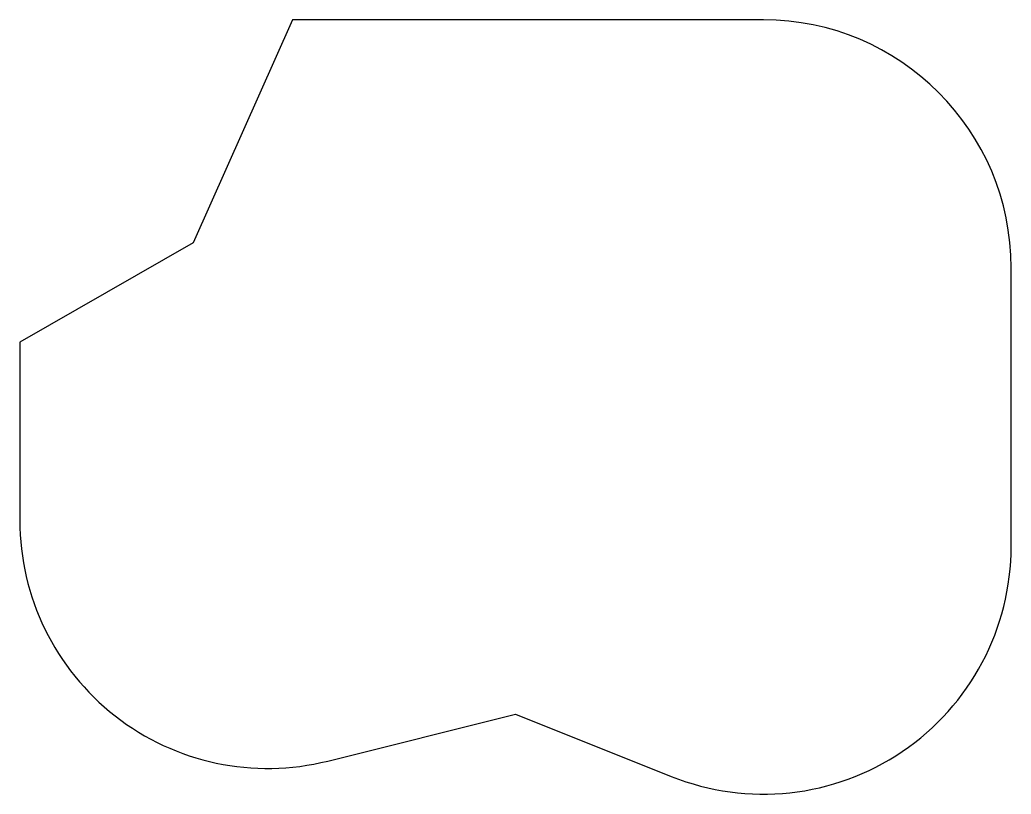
# Model space of a CAD drawing. Header units: millimetres. Extents: x -61 to 66, y -7 to 8.
# Drawn here: x -61 to -41, y -7.11 to 8.5 of the extents above.
import ezdxf

# ---------------------------------------------------------------- set-up
doc = ezdxf.new("R2010")
doc.units = ezdxf.units.MM

msp = doc.modelspace()

# ---------------------------------------------------------------- linework, layer by layer
for p, q in [((-55.5, 8.5), (-57.5, 4)), ((-46, 8.5), (-55.5, 8.5)), ((-57.5, 4), (-61, 2)), ((-41, -2.115), (-41, 3.5)), ((-61, 2), (-61, -1.596)), ((-54.787, -6.447), (-51, -5.5)), ((-51, -5.5), (-47.857, -6.757))]:
    msp.add_line(p, q)
for centre, start, end in [((-46, 3.5), 0, 90), ((-56, -1.596), 180, 284.0362), ((-46, -2.115), 248.1986, 0)]:
    msp.add_arc(centre, 5, start, end)

doc.saveas('drawing.dxf')
